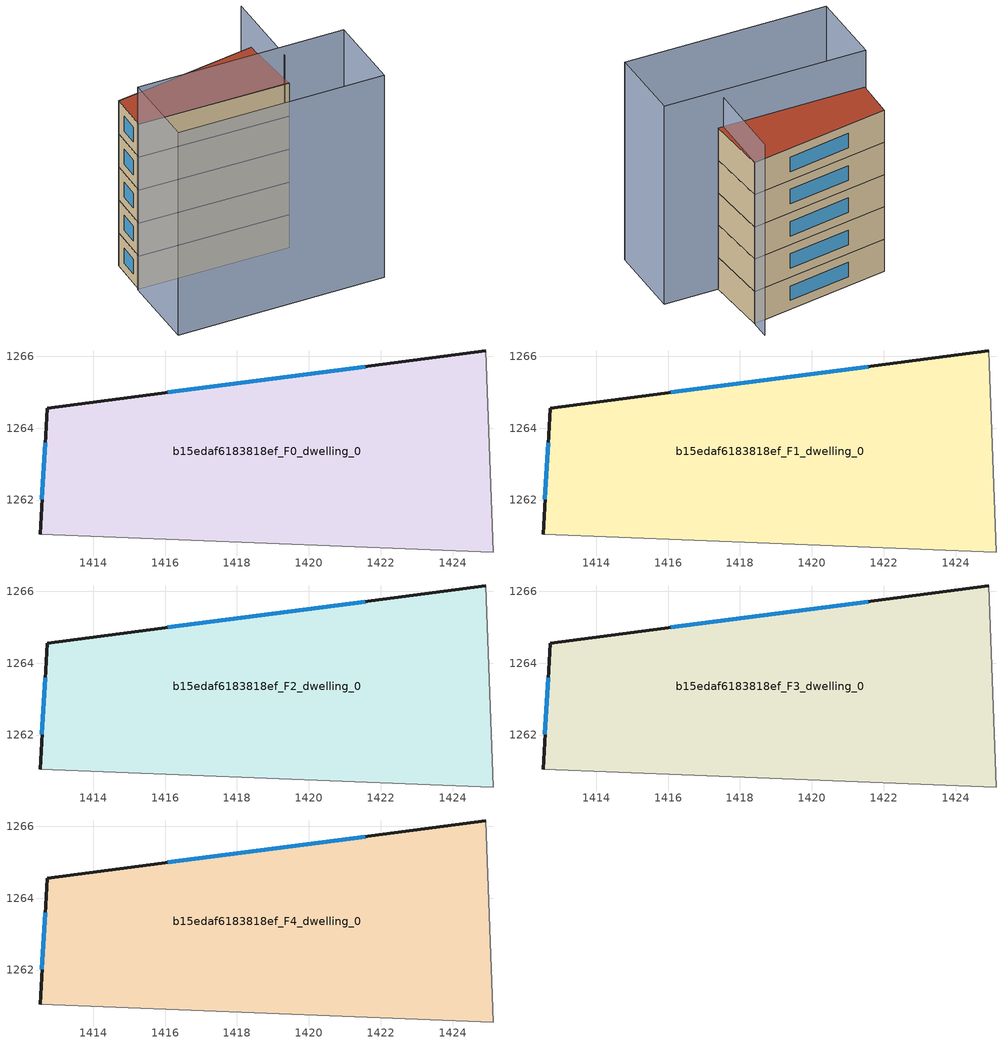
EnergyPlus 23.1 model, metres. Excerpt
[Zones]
b15edaf6183818ef_F0_dwelling_0
 floor ground (EU_floor_Construction): 1424.93,1266.15 1425.13,1260.55 1412.52,1261.05 1412.72,1264.55 z0
 wall outside (EU_wall_Construction): 1424.93,1266.15 1412.72,1264.55 1412.52,1261.05 z0:3
 wall adiabatic (EU_wall_Construction): 1412.52,1261.05 1425.13,1260.55 1424.93,1266.15 z0:3
 window (EU_Window_Construction): 1412.66,1263.59 1412.57,1262.02 / 1421.57,1265.71 1416.08,1264.99 z0.83:2.17
b15edaf6183818ef_F1_dwelling_0
 floor to b15edaf6183818ef_F0_dwelling_0 (EU_floor_Construction): 1424.93,1266.15 1425.13,1260.55 1412.52,1261.05 1412.72,1264.55 z3
 wall outside (EU_wall_Construction): 1424.93,1266.15 1412.72,1264.55 1412.52,1261.05 z3:6
 wall adiabatic (EU_wall_Construction): 1412.52,1261.05 1425.13,1260.55 1424.93,1266.15 z3:6
 window (EU_Window_Construction): 1412.66,1263.59 1412.57,1262.02 / 1421.57,1265.71 1416.08,1264.99 z3.83:5.17
b15edaf6183818ef_F2_dwelling_0
 floor to b15edaf6183818ef_F1_dwelling_0 (EU_floor_Construction): 1424.93,1266.15 1425.13,1260.55 1412.52,1261.05 1412.72,1264.55 z6
 wall outside (EU_wall_Construction): 1424.93,1266.15 1412.72,1264.55 1412.52,1261.05 z6:9
 wall adiabatic (EU_wall_Construction): 1412.52,1261.05 1425.13,1260.55 1424.93,1266.15 z6:9
 window (EU_Window_Construction): 1412.66,1263.59 1412.57,1262.02 / 1421.57,1265.71 1416.08,1264.99 z6.83:8.17
b15edaf6183818ef_F3_dwelling_0
 floor to b15edaf6183818ef_F2_dwelling_0 (EU_floor_Construction): 1424.93,1266.15 1425.13,1260.55 1412.52,1261.05 1412.72,1264.55 z9
 wall outside (EU_wall_Construction): 1424.93,1266.15 1412.72,1264.55 1412.52,1261.05 z9:12
 wall adiabatic (EU_wall_Construction): 1412.52,1261.05 1425.13,1260.55 1424.93,1266.15 z9:12
 window (EU_Window_Construction): 1412.66,1263.59 1412.57,1262.02 / 1421.57,1265.71 1416.08,1264.99 z9.83:11.17
b15edaf6183818ef_F4_dwelling_0
 floor to b15edaf6183818ef_F3_dwelling_0 (EU_floor_Construction): 1424.93,1266.15 1425.13,1260.55 1412.52,1261.05 1412.72,1264.55 z12
 wall outside (EU_wall_Construction): 1424.93,1266.15 1412.72,1264.55 1412.52,1261.05 z12:15
 wall adiabatic (EU_wall_Construction): 1412.52,1261.05 1425.13,1260.55 1424.93,1266.15 z12:15
 window (EU_Window_Construction): 1412.66,1263.59 1412.57,1262.02 / 1421.57,1265.71 1416.08,1264.99 z12.83:14.17
 roof outside (EU_roof_Construction): 1425.13,1260.55 1424.93,1266.15 1412.72,1264.55 1412.52,1261.05 z15
shading: 1429.52,1253.65 1412.2,1254.25 / 1412.2,1254.25 1412.44,1261.05 / 1412.44,1261.05 1429.76,1260.46 / 1429.76,1260.46 1429.52,1253.65 z0:18.4; 1424.69,1260.46 1425,1267.86 z0:17.7
[Building]
EU S2 Campaign: North Axis=0; Terrain=City; Solar Distribution=FullExterior
[Site:Location]
Lyon-Bron: Latitude=45.75; Longitude=5; Time Zone=1; Elevation=198
[SizingPeriod:WeatherFileDays]
AnnualSizingPeriod: Begin Month=1; Begin Day of Month=1; End Month=12; End Day of Month=31; Day of Week for Start Day=Monday; Use Weather File Daylight Saving Period=No; Use Weather File Rain and Snow Indicators=No
[MATERIAL]
EU_InternalMass_Material: Roughness=MediumRough; Thickness=0.1; Conductivity=1; Density=1800; Specific Heat=900; Thermal Absorptance=0.9; Solar Absorptance=0.7; Visible Absorptance=0.7
[MATERIAL:NOMASS] Roughness=MediumRough; Thermal Absorptance=0.9; Solar Absorptance=0.7; Visible Absorptance=0.7
Name | Thermal Resistance
EU_wall_NoMass | 0.87146
EU_roof_NoMass | 0.842276
EU_floor_NoMass | 0.496999
[WINDOWMATERIAL:SIMPLEGLAZINGSYSTEM]
EU_Window_SimpleGlazing: UFactor=2.2525; Solar Heat Gain Coefficient=0.76; Visible Transmittance=0.76
[CONSTRUCTION]
EU_wall_Construction: EU_wall_NoMass
EU_roof_Construction: EU_roof_NoMass
EU_floor_Construction: EU_floor_NoMass
EU_Window_Construction: EU_Window_SimpleGlazing
EU_InternalMass_Construction: EU_InternalMass_Material
[ZONE] Type=1; Multiplier=1; Ceiling Height=autocalculate; Volume=169.493; Floor Area=autocalculate; Part of Total Floor Area=Yes
b15edaf6183818ef_F0_dwelling_0; b15edaf6183818ef_F1_dwelling_0; b15edaf6183818ef_F2_dwelling_0; b15edaf6183818ef_F3_dwelling_0; b15edaf6183818ef_F4_dwelling_0
[INTERNALMASS] Construction=EU_InternalMass_Construction; Surface Area=56.4976
Name | Zone or ZoneList
b15edaf6183818ef_F0_dwelling_0_EU_InternalMass | b15edaf6183818ef_F0_dwelling_0
b15edaf6183818ef_F1_dwelling_0_EU_InternalMass | b15edaf6183818ef_F1_dwelling_0
b15edaf6183818ef_F2_dwelling_0_EU_InternalMass | b15edaf6183818ef_F2_dwelling_0
b15edaf6183818ef_F3_dwelling_0_EU_InternalMass | b15edaf6183818ef_F3_dwelling_0
b15edaf6183818ef_F4_dwelling_0_EU_InternalMass | b15edaf6183818ef_F4_dwelling_0
[OTHEREQUIPMENT] Fuel Type=Electricity; Design Level Calculation Method=Watts/Area; Power per Zone Floor Area=1; Fraction Latent=0; Fraction Radiant=0; Fraction Lost=0; Carbon Dioxide Generation Rate=0; EndUse Subcategory=EU_Step8_InternalGains
Name | Zone or ZoneList or Space or SpaceList | Schedule
EU_Step8_InternalGain_b15edaf6183818ef_F0_dwelling_0_f000 | b15edaf6183818ef_F0_dwelling_0 | EU_Step8_GainSchedule_b15edaf6183818ef_F0_dwelling_0_f000
EU_Step8_InternalGain_b15edaf6183818ef_F1_dwelling_0_f000 | b15edaf6183818ef_F1_dwelling_0 | EU_Step8_GainSchedule_b15edaf6183818ef_F1_dwelling_0_f000
EU_Step8_InternalGain_b15edaf6183818ef_F2_dwelling_0_f000 | b15edaf6183818ef_F2_dwelling_0 | EU_Step8_GainSchedule_b15edaf6183818ef_F2_dwelling_0_f000
EU_Step8_InternalGain_b15edaf6183818ef_F3_dwelling_0_f000 | b15edaf6183818ef_F3_dwelling_0 | EU_Step8_GainSchedule_b15edaf6183818ef_F3_dwelling_0_f000
EU_Step8_InternalGain_b15edaf6183818ef_F4_dwelling_0_f000 | b15edaf6183818ef_F4_dwelling_0 | EU_Step8_GainSchedule_b15edaf6183818ef_F4_dwelling_0_f000
[ZONEVENTILATION:DESIGNFLOWRATE] Schedule=EU_AlwaysOn; Design Flow Rate Calculation Method=AirChanges/Hour; Air Changes per Hour=0.425; Ventilation Type=Natural; Fan Pressure Rise=0; Fan Total Efficiency=1; Constant Term Coefficient=1; Temperature Term Coefficient=0; Velocity Term Coefficient=0; Velocity Squared Term Coefficient=0; Minimum Indoor Temperature=-100; Maximum Indoor Temperature=100; Delta Temperature=-100; Minimum Outdoor Temperature=-100; Maximum Outdoor Temperature=100; Maximum Wind Speed=40
Name | Zone or ZoneList or Space or SpaceList
EU_ConstantAir_b15edaf6183818ef_F0_dwelling_0 | b15edaf6183818ef_F0_dwelling_0
EU_ConstantAir_b15edaf6183818ef_F1_dwelling_0 | b15edaf6183818ef_F1_dwelling_0
EU_ConstantAir_b15edaf6183818ef_F2_dwelling_0 | b15edaf6183818ef_F2_dwelling_0
EU_ConstantAir_b15edaf6183818ef_F3_dwelling_0 | b15edaf6183818ef_F3_dwelling_0
EU_ConstantAir_b15edaf6183818ef_F4_dwelling_0 | b15edaf6183818ef_F4_dwelling_0
[HVACTEMPLATE:THERMOSTAT] Constant Heating Setpoint=20; Constant Cooling Setpoint=50
EU_HeatOnly_b15edaf6183818ef_F0_dwelling_0; EU_HeatOnly_b15edaf6183818ef_F1_dwelling_0; EU_HeatOnly_b15edaf6183818ef_F2_dwelling_0; EU_HeatOnly_b15edaf6183818ef_F3_dwelling_0; EU_HeatOnly_b15edaf6183818ef_F4_dwelling_0
[HVACTEMPLATE:ZONE:IDEALLOADSAIRSYSTEM] System Availability Schedule=EU_AlwaysOn; Maximum Heating Supply Air Temperature=50; Minimum Cooling Supply Air Temperature=13; Maximum Heating Supply Air Humidity Ratio=0.0156; Minimum Cooling Supply Air Humidity Ratio=0.0077; Heating Limit=NoLimit; Cooling Limit=NoLimit; Heating Availability Schedule=EU_AlwaysOn; Cooling Availability Schedule=EU_CoolingOff; Dehumidification Control Type=ConstantSensibleHeatRatio; Cooling Sensible Heat Ratio=0.7; Dehumidification Setpoint=60; Humidification Control Type=None; Humidification Setpoint=30; Outdoor Air Method=None; Outdoor Air Flow Rate per Person=0.00944; Outdoor Air Flow Rate per Zone Floor Area=0; Outdoor Air Flow Rate per Zone=0; Demand Controlled Ventilation Type=None; Outdoor Air Economizer Type=NoEconomizer; Heat Recovery Type=None; Sensible Heat Recovery Effectiveness=0.7; Latent Heat Recovery Effectiveness=0.65
Name | Template Thermostat
b15edaf6183818ef_F0_dwelling_0 | EU_HeatOnly_b15edaf6183818ef_F0_dwelling_0
b15edaf6183818ef_F1_dwelling_0 | EU_HeatOnly_b15edaf6183818ef_F1_dwelling_0
b15edaf6183818ef_F2_dwelling_0 | EU_HeatOnly_b15edaf6183818ef_F2_dwelling_0
b15edaf6183818ef_F3_dwelling_0 | EU_HeatOnly_b15edaf6183818ef_F3_dwelling_0
b15edaf6183818ef_F4_dwelling_0 | EU_HeatOnly_b15edaf6183818ef_F4_dwelling_0
[SIZING:ZONE] Zone Cooling Design Supply Air Temperature Input Method=SupplyAirTemperature; Zone Cooling Design Supply Air Temperature=13; Zone Heating Design Supply Air Temperature Input Method=SupplyAirTemperature; Zone Heating Design Supply Air Temperature=50; Zone Cooling Design Supply Air Humidity Ratio=0.008; Zone Heating Design Supply Air Humidity Ratio=0.008; Cooling Design Air Flow Method=DesignDay; Cooling Design Air Flow Rate=0; Cooling Minimum Air Flow per Zone Floor Area=0.000762; Cooling Minimum Air Flow=0; Cooling Minimum Air Flow Fraction=0.2; Heating Design Air Flow Method=DesignDay; Heating Design Air Flow Rate=0; Heating Maximum Air Flow per Zone Floor Area=0.002032; Heating Maximum Air Flow=0.141576; Heating Maximum Air Flow Fraction=0.3; Account for Dedicated Outdoor Air System=No; Dedicated Outdoor Air System Control Strategy=NeutralSupplyAir; Dedicated Outdoor Air Low Setpoint Temperature for Design=autosize; Dedicated Outdoor Air High Setpoint Temperature for Design=autosize; Zone Load Sizing Method=Sensible Load Only No Latent Load; Zone Latent Cooling Design Supply Air Humidity Ratio Input Method=HumidityRatioDifference; Zone Cooling Design Supply Air Humidity Ratio Difference=0.005; Zone Latent Heating Design Supply Air Humidity Ratio Input Method=HumidityRatioDifference; Zone Humidification Design Supply Air Humidity Ratio Difference=0.005
b15edaf6183818ef_F0_dwelling_0; b15edaf6183818ef_F1_dwelling_0; b15edaf6183818ef_F2_dwelling_0; b15edaf6183818ef_F3_dwelling_0; b15edaf6183818ef_F4_dwelling_0
[SCHEDULE:CONSTANT]
Name | Hourly Value
EU_AlwaysOn | 1
EU_CoolingOff | 0
[SCHEDULE:FILE] Column Number=1; Rows to Skip at Top=0; Number of Hours of Data=8760; Column Separator=Comma; Interpolate to Timestep=No; Minutes per Item=60; Adjust Schedule for Daylight Savings=Yes
Name | File
EU_Step8_GainSchedule_b15edaf6183818ef_F0_dwelling_0_f000 | ../../schedules/b15edaf6183818ef/b15edaf6183818ef_F0_dwelling_0_f000_gain.csv
EU_Step8_GainSchedule_b15edaf6183818ef_F1_dwelling_0_f000 | ../../schedules/b15edaf6183818ef/b15edaf6183818ef_F1_dwelling_0_f000_gain.csv
EU_Step8_GainSchedule_b15edaf6183818ef_F2_dwelling_0_f000 | ../../schedules/b15edaf6183818ef/b15edaf6183818ef_F2_dwelling_0_f000_gain.csv
EU_Step8_GainSchedule_b15edaf6183818ef_F3_dwelling_0_f000 | ../../schedules/b15edaf6183818ef/b15edaf6183818ef_F3_dwelling_0_f000_gain.csv
EU_Step8_GainSchedule_b15edaf6183818ef_F4_dwelling_0_f000 | ../../schedules/b15edaf6183818ef/b15edaf6183818ef_F4_dwelling_0_f000_gain.csv
